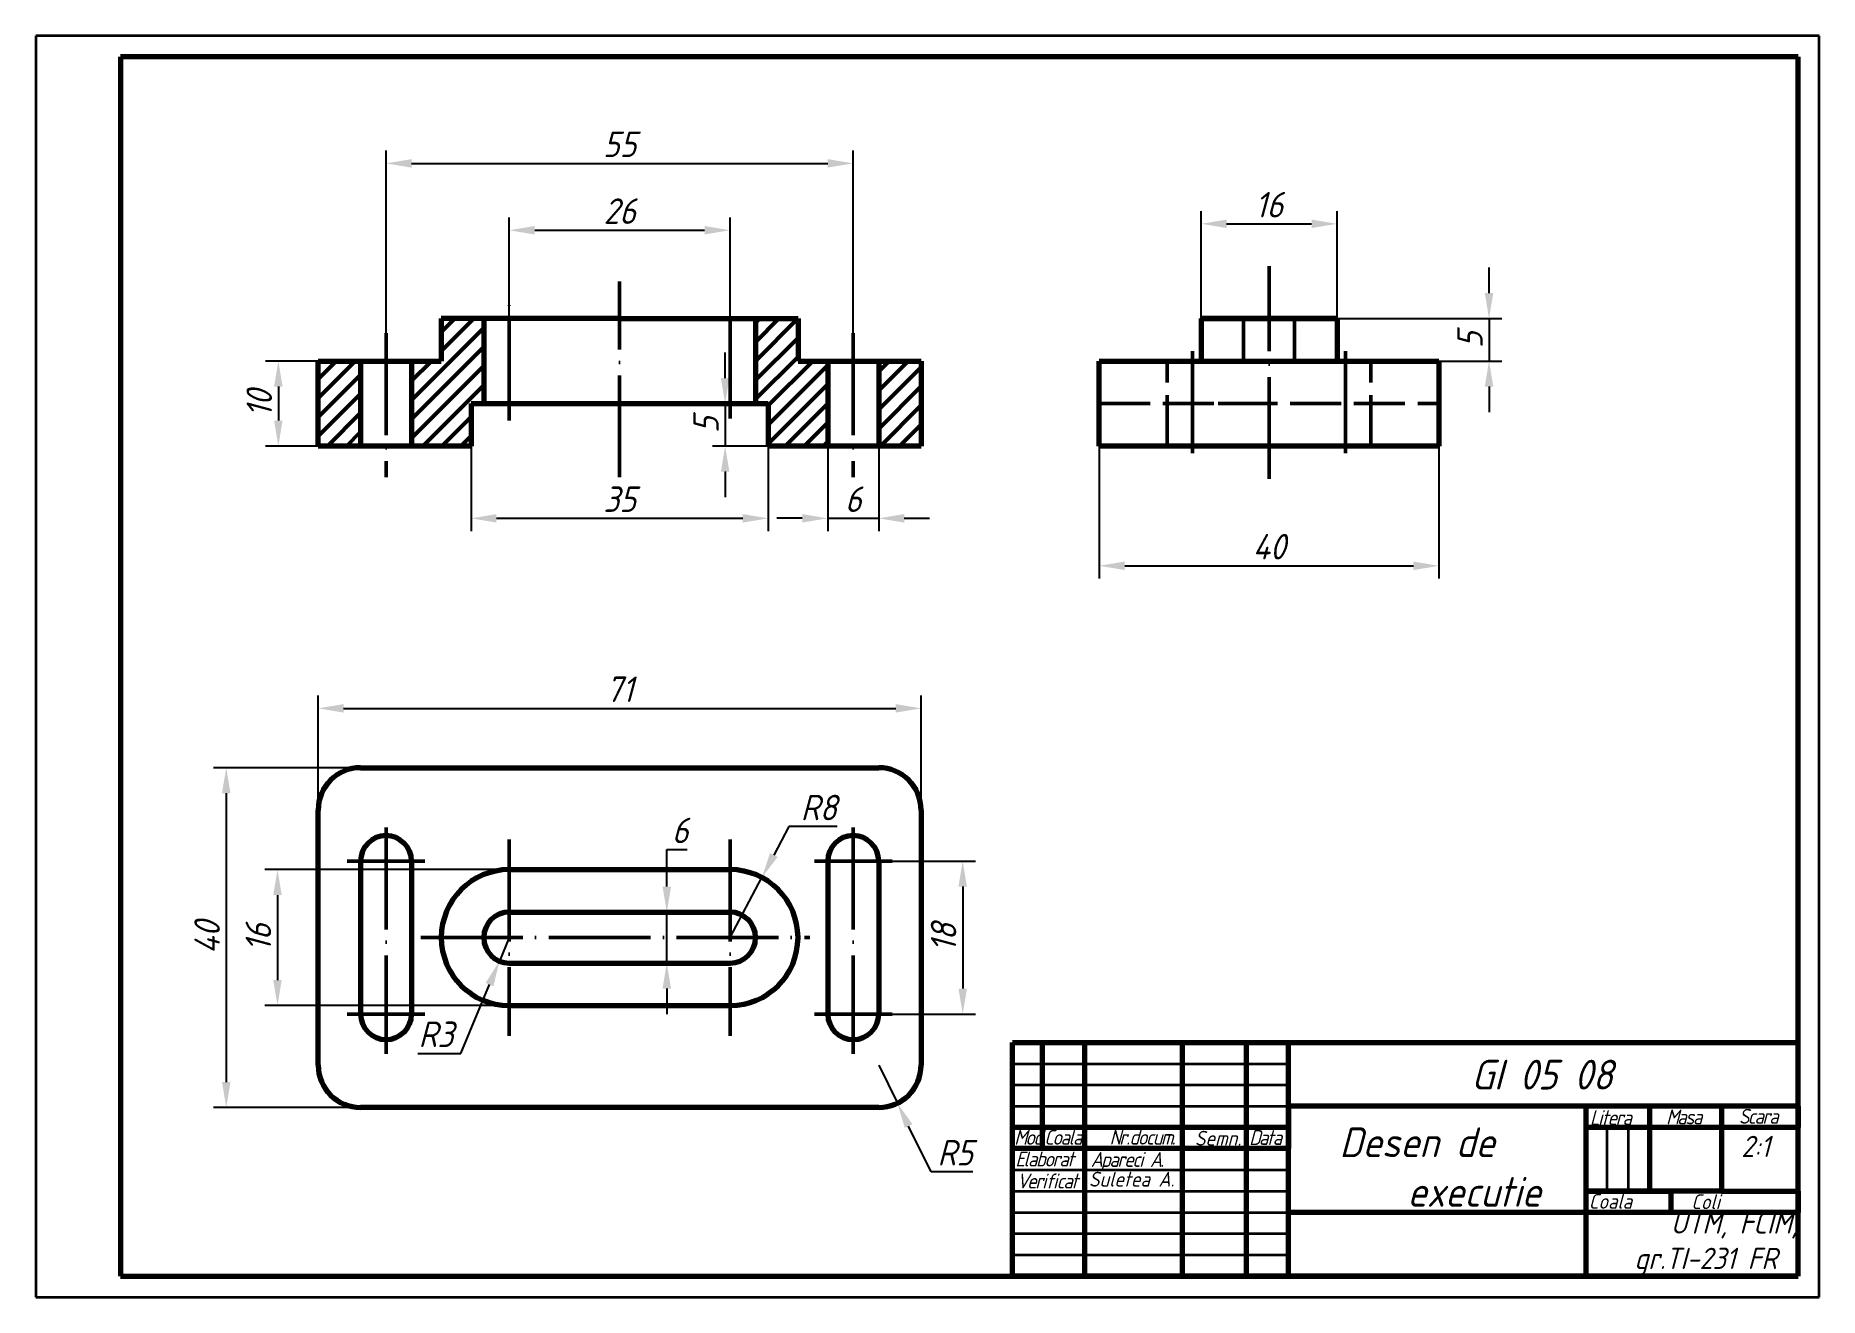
# Model space of a CAD drawing. Header units: millimetres. Extents: x 0 to 420, y 0 to 297.
import ezdxf

# ---------------------------------------------------------------- set-up
doc = ezdxf.new("R2010")
doc.units = ezdxf.units.MM
doc.linetypes.add('ACAD_ISO02W100', pattern=[15, 12, -3])
doc.linetypes.add('ACAD_ISO04W100', pattern=[30, 24, -3, 0, -3])
for name, color, linetype, lineweight in [('Axe', 51, 'ACAD_ISO04W100', 50), ('Contur', 143, 'Continuous', 70), ('Cote', 21, 'Continuous', 50), ('Hasura', 101, 'Continuous', 50), ('Invizibil', 7, 'ACAD_ISO02W100', 50), ('Subtire', 241, 'Continuous', 35), ('Text 3.5', 131, 'Continuous', 35), ('Text 5', 50, 'Continuous', 50), ('Text 7', 30, 'Continuous', 70)]:
    doc.layers.add(name, color=color, linetype=linetype, lineweight=lineweight)
doc.styles.get("Standard").update_dxf_attribs({"font": 'isocp.shx', "oblique": 15})
doc.dimstyles.new('ISO-25', dxfattribs={"dimscale": 1.5, "dimtxt": 4, "dimasz": 4, "dimexe": 2, "dimexo": 0, "dimgap": 1, "dimtad": 1, "dimtoh": 1, "dimlfac": 0.5, "dimtxsty": 'Standard', "dimcen": 0, "dimadec": 0, "dimazin": 0, "dimtfac": 1, "dimtmove": 0, "dimatfit": 3, "dimldrblk": 'DOT', "dimfxl": 1, "dimlwd": 25, "dimlwe": 25, "dimarcsym": 0})
pattern_1 = [(45, (-28.8447, -0.416), (-2.245064, 2.245064), [])]

# ---------------------------------------------------------------- blocks, each defined once
blk = doc.blocks.new('*D36')
at = {"layer": 'Cote', "color": 0, "lineweight": 25, "transparency": 16777216}
for p, q in [((66.51, 114.68), (66.51, 141.65)), ((72.51, 138.65), (202.51, 138.65)), ((208.51, 114.68), (208.51, 141.65))]:
    blk.add_line(p, q, dxfattribs=at)
at = {"layer": 'Cote', "color": 0, "transparency": 16777216}
for points in [[(72.51, 139.65), (72.51, 137.65), (66.51, 138.65)], [(202.51, 139.65), (202.51, 137.65), (208.51, 138.65)]]:
    blk.add_solid(points, dxfattribs=at)
at = {"layer": 'Defpoints', "color": 0, "transparency": 16777216}
for p in [(208.51, 138.65), (66.51, 114.68), (208.51, 114.68)]:
    blk.add_point(p, dxfattribs=at)
at = {"layer": 'Cote', "color": 0, "transparency": 16777216, "insert": (137.51, 143.15), "char_height": 6, "attachment_point": 5}
blk.add_mtext('71', dxfattribs=at)
blk = doc.blocks.new('_Dot')
at = {"color": 0, "linetype": 'ByBlock', "lineweight": -2}
blk.add_line((-0.5, 0), (-1, 0), dxfattribs=at)
at = {"color": 0, "linetype": 'ByBlock', "const_width": 0.5}
blk.add_lwpolyline([(-0.25, 0, 1), (0.25, 0, 1)], format="xyb", close=True, dxfattribs=at)
blk = doc.blocks.new('*D37')
at = {"layer": 'Cote', "color": 0, "lineweight": 25, "transparency": 16777216}
for p, q in [((274.43, 230.39), (274.43, 255.71)), ((280.43, 252.71), (300.43, 252.71)), ((306.43, 230.39), (306.43, 255.71))]:
    blk.add_line(p, q, dxfattribs=at)
at = {"layer": 'Cote', "color": 0, "transparency": 16777216}
for points in [[(280.43, 253.71), (280.43, 251.71), (274.43, 252.71)], [(300.43, 253.71), (300.43, 251.71), (306.43, 252.71)]]:
    blk.add_solid(points, dxfattribs=at)
at = {"layer": 'Defpoints', "color": 0, "transparency": 16777216}
for p in [(306.43, 252.71), (274.43, 230.39), (306.43, 230.39)]:
    blk.add_point(p, dxfattribs=at)
at = {"layer": 'Cote', "color": 0, "transparency": 16777216, "insert": (290.43, 257.21), "char_height": 6, "attachment_point": 5}
blk.add_mtext('16', dxfattribs=at)
blk = doc.blocks.new('*D38')
at = {"layer": 'Cote', "color": 0, "lineweight": 25, "transparency": 16777216}
for p, q in [((250.43, 200.39), (250.43, 169.2)), ((330.43, 200.39), (330.43, 169.2)), ((256.43, 172.2), (324.43, 172.2))]:
    blk.add_line(p, q, dxfattribs=at)
at = {"layer": 'Cote', "color": 0, "transparency": 16777216}
for points in [[(256.43, 173.2), (256.43, 171.2), (250.43, 172.2)], [(324.43, 173.2), (324.43, 171.2), (330.43, 172.2)]]:
    blk.add_solid(points, dxfattribs=at)
at = {"layer": 'Defpoints', "color": 0, "transparency": 16777216}
for p in [(250.43, 200.39), (330.43, 200.39), (330.43, 172.2)]:
    blk.add_point(p, dxfattribs=at)
at = {"layer": 'Cote', "color": 0, "transparency": 16777216, "insert": (290.43, 176.7), "char_height": 6, "attachment_point": 5}
blk.add_mtext('40', dxfattribs=at)
blk = doc.blocks.new('*D39')
at = {"layer": 'Cote', "color": 0, "lineweight": 25, "transparency": 16777216}
for p, q in [((198.51, 54.68), (202.91, 45.7)), ((210.84, 29.54), (205.55, 40.31)), ((220.69, 29.54), (210.84, 29.54))]:
    blk.add_line(p, q, dxfattribs=at)
at = {"layer": 'Cote', "color": 0, "transparency": 16777216}
blk.add_solid([(206.45, 40.75), (204.66, 39.87), (202.91, 45.7)], dxfattribs=at)
at = {"layer": 'Defpoints', "color": 0, "transparency": 16777216}
for p in [(198.51, 54.68), (202.91, 45.7)]:
    blk.add_point(p, dxfattribs=at)
at = {"layer": 'Cote', "color": 0, "transparency": 16777216, "insert": (216.51, 34.04), "char_height": 6, "attachment_point": 5}
blk.add_mtext('R5', dxfattribs=at)
blk = doc.blocks.new('*D40')
at = {"layer": 'Cote', "color": 0, "lineweight": 25, "transparency": 16777216}
for p, q in [((66.51, 220.39), (54.14, 220.39)), ((57.14, 214.39), (57.14, 206.39)), ((66.51, 200.39), (54.14, 200.39))]:
    blk.add_line(p, q, dxfattribs=at)
at = {"layer": 'Cote', "color": 0, "transparency": 16777216}
for points in [[(56.14, 214.39), (58.14, 214.39), (57.14, 220.39)], [(56.14, 206.39), (58.14, 206.39), (57.14, 200.39)]]:
    blk.add_solid(points, dxfattribs=at)
at = {"layer": 'Defpoints', "color": 0, "transparency": 16777216}
for p in [(66.51, 220.39), (57.14, 200.39), (66.51, 200.39)]:
    blk.add_point(p, dxfattribs=at)
at = {"layer": 'Cote', "color": 0, "transparency": 16777216, "insert": (52.64, 210.39), "char_height": 6, "attachment_point": 5, "rotation": 90}
blk.add_mtext('10', dxfattribs=at)
blk = doc.blocks.new('*D41')
at = {"layer": 'Cote', "color": 0, "lineweight": 25, "transparency": 16777216}
for p, q in [((102.51, 200.39), (102.51, 180.38)), ((172.51, 200.39), (172.51, 180.38)), ((108.51, 183.38), (166.51, 183.38))]:
    blk.add_line(p, q, dxfattribs=at)
at = {"layer": 'Cote', "color": 0, "transparency": 16777216}
for points in [[(108.51, 184.38), (108.51, 182.38), (102.51, 183.38)], [(166.51, 184.38), (166.51, 182.38), (172.51, 183.38)]]:
    blk.add_solid(points, dxfattribs=at)
at = {"layer": 'Defpoints', "color": 0, "transparency": 16777216}
for p in [(102.51, 200.39), (172.51, 200.39), (172.51, 183.38)]:
    blk.add_point(p, dxfattribs=at)
at = {"layer": 'Cote', "color": 0, "transparency": 16777216, "insert": (137.51, 187.88), "char_height": 6, "attachment_point": 5}
blk.add_mtext('35', dxfattribs=at)
blk = doc.blocks.new('*D42')
at = {"layer": 'Cote', "color": 0, "lineweight": 25, "transparency": 16777216}
for p, q in [((111.51, 230.39), (111.51, 254.2)), ((163.51, 230.39), (163.51, 254.2)), ((117.51, 251.2), (157.51, 251.2))]:
    blk.add_line(p, q, dxfattribs=at)
at = {"layer": 'Cote', "color": 0, "transparency": 16777216}
for points in [[(117.51, 252.2), (117.51, 250.2), (111.51, 251.2)], [(157.51, 252.2), (157.51, 250.2), (163.51, 251.2)]]:
    blk.add_solid(points, dxfattribs=at)
at = {"layer": 'Defpoints', "color": 0, "transparency": 16777216}
for p in [(163.51, 251.2), (111.51, 230.39), (163.51, 230.39)]:
    blk.add_point(p, dxfattribs=at)
at = {"layer": 'Cote', "color": 0, "transparency": 16777216, "insert": (137.51, 255.7), "char_height": 6, "attachment_point": 5}
blk.add_mtext('26', dxfattribs=at)
blk = doc.blocks.new('*D43')
at = {"layer": 'Cote', "color": 0, "lineweight": 25, "transparency": 16777216}
for p, q in [((111.51, 100.68), (53.94, 100.68)), ((56.94, 94.68), (56.94, 74.68)), ((111.51, 68.68), (53.94, 68.68))]:
    blk.add_line(p, q, dxfattribs=at)
at = {"layer": 'Cote', "color": 0, "transparency": 16777216}
for points in [[(55.94, 94.68), (57.94, 94.68), (56.94, 100.68)], [(55.94, 74.68), (57.94, 74.68), (56.94, 68.68)]]:
    blk.add_solid(points, dxfattribs=at)
at = {"layer": 'Defpoints', "color": 0, "transparency": 16777216}
for p in [(111.51, 100.68), (56.94, 68.68), (111.51, 68.68)]:
    blk.add_point(p, dxfattribs=at)
at = {"layer": 'Cote', "color": 0, "transparency": 16777216, "insert": (52.44, 84.68), "char_height": 6, "attachment_point": 5, "rotation": 90}
blk.add_mtext('16', dxfattribs=at)
blk = doc.blocks.new('*D44')
at = {"layer": 'Cote', "color": 0, "lineweight": 25, "transparency": 16777216}
for p, q in [((177.36, 110.8), (173.82, 104.11)), ((188.72, 110.8), (177.36, 110.8)), ((163.51, 84.68), (171.01, 98.81))]:
    blk.add_line(p, q, dxfattribs=at)
at = {"layer": 'Cote', "color": 0, "transparency": 16777216}
blk.add_solid([(172.93, 104.58), (174.7, 103.65), (171.01, 98.81)], dxfattribs=at)
at = {"layer": 'Defpoints', "color": 0, "transparency": 16777216}
for p in [(171.01, 98.81), (163.51, 84.68)]:
    blk.add_point(p, dxfattribs=at)
at = {"layer": 'Cote', "color": 0, "transparency": 16777216, "insert": (184.39, 115.3), "char_height": 6, "attachment_point": 5}
blk.add_mtext('R8', dxfattribs=at)
blk = doc.blocks.new('*D45')
at = {"layer": 'Cote', "color": 0, "lineweight": 25, "transparency": 16777216}
for p, q in [((148.61, 96.68), (148.61, 105.41)), ((148.61, 105.41), (153.37, 105.41)), ((163.51, 90.68), (145.61, 90.68)), ((148.61, 78.68), (148.61, 90.68)), ((163.51, 78.68), (145.61, 78.68)), ((148.61, 72.68), (148.61, 66.68))]:
    blk.add_line(p, q, dxfattribs=at)
at = {"layer": 'Cote', "color": 0, "transparency": 16777216}
for points in [[(147.61, 96.68), (149.61, 96.68), (148.61, 90.68)], [(147.61, 72.68), (149.61, 72.68), (148.61, 78.68)]]:
    blk.add_solid(points, dxfattribs=at)
at = {"layer": 'Defpoints', "color": 0, "transparency": 16777216}
for p in [(163.51, 90.68), (148.61, 78.68), (163.51, 78.68)]:
    blk.add_point(p, dxfattribs=at)
at = {"layer": 'Cote', "color": 0, "transparency": 16777216, "insert": (151.74, 109.91), "char_height": 6, "attachment_point": 5}
blk.add_mtext('6', dxfattribs=at)
blk = doc.blocks.new('*D46')
at = {"layer": 'Cote', "color": 0, "lineweight": 25, "transparency": 16777216}
for p, q in [((342.23, 236.39), (342.23, 242.39)), ((306.43, 230.39), (345.23, 230.39)), ((342.23, 230.39), (342.23, 220.39)), ((306.43, 220.39), (345.23, 220.39)), ((342.23, 214.39), (342.23, 208.39))]:
    blk.add_line(p, q, dxfattribs=at)
at = {"layer": 'Cote', "color": 0, "transparency": 16777216}
for points in [[(341.23, 236.39), (343.23, 236.39), (342.23, 230.39)], [(341.23, 214.39), (343.23, 214.39), (342.23, 220.39)]]:
    blk.add_solid(points, dxfattribs=at)
at = {"layer": 'Defpoints', "color": 0, "transparency": 16777216}
for p in [(306.43, 230.39), (306.43, 220.39), (342.23, 220.39)]:
    blk.add_point(p, dxfattribs=at)
at = {"layer": 'Cote', "color": 0, "transparency": 16777216, "insert": (337.73, 225.39), "char_height": 6, "attachment_point": 5, "rotation": 90}
blk.add_mtext('5', dxfattribs=at)
blk = doc.blocks.new('*D47')
at = {"layer": 'Cote', "color": 0, "lineweight": 25, "transparency": 16777216}
for p, q in [((111.51, 84.68), (109.19, 79.14)), ((100.09, 57.42), (106.87, 73.61)), ((89.95, 57.42), (100.09, 57.42))]:
    blk.add_line(p, q, dxfattribs=at)
at = {"layer": 'Cote', "color": 0, "transparency": 16777216}
blk.add_solid([(105.95, 74), (107.8, 73.22), (109.19, 79.14)], dxfattribs=at)
at = {"layer": 'Defpoints', "color": 0, "transparency": 16777216}
for p in [(111.51, 84.68), (109.19, 79.14)]:
    blk.add_point(p, dxfattribs=at)
at = {"layer": 'Cote', "color": 0, "transparency": 16777216, "insert": (94.27, 61.92), "char_height": 6, "attachment_point": 5}
blk.add_mtext('R3', dxfattribs=at)
blk = doc.blocks.new('*D48')
at = {"layer": 'Cote', "color": 0, "lineweight": 25, "transparency": 16777216}
for p, q in [((162.35, 216.39), (162.35, 222.39)), ((172.51, 210.39), (159.35, 210.39)), ((162.35, 210.39), (162.35, 200.39)), ((172.51, 200.39), (159.35, 200.39)), ((162.35, 194.39), (162.35, 188.39))]:
    blk.add_line(p, q, dxfattribs=at)
at = {"layer": 'Cote', "color": 0, "transparency": 16777216}
for points in [[(161.35, 216.39), (163.35, 216.39), (162.35, 210.39)], [(161.35, 194.39), (163.35, 194.39), (162.35, 200.39)]]:
    blk.add_solid(points, dxfattribs=at)
at = {"layer": 'Defpoints', "color": 0, "transparency": 16777216}
for p in [(172.51, 210.39), (162.35, 200.39), (172.51, 200.39)]:
    blk.add_point(p, dxfattribs=at)
at = {"layer": 'Cote', "color": 0, "transparency": 16777216, "insert": (157.85, 205.39), "char_height": 6, "attachment_point": 5, "rotation": 90}
blk.add_mtext('5', dxfattribs=at)
blk = doc.blocks.new('*D49')
at = {"layer": 'Cote', "color": 0, "lineweight": 25, "transparency": 16777216}
for p, q in [((82.51, 220.39), (82.51, 269.94)), ((192.51, 220.39), (192.51, 269.94)), ((88.51, 266.94), (186.51, 266.94))]:
    blk.add_line(p, q, dxfattribs=at)
at = {"layer": 'Cote', "color": 0, "transparency": 16777216}
for points in [[(88.51, 267.94), (88.51, 265.94), (82.51, 266.94)], [(186.51, 267.94), (186.51, 265.94), (192.51, 266.94)]]:
    blk.add_solid(points, dxfattribs=at)
at = {"layer": 'Defpoints', "color": 0, "transparency": 16777216}
for p in [(192.51, 266.94), (82.51, 220.39), (192.51, 220.39)]:
    blk.add_point(p, dxfattribs=at)
at = {"layer": 'Cote', "color": 0, "transparency": 16777216, "insert": (137.51, 271.44), "char_height": 6, "attachment_point": 5}
blk.add_mtext('55', dxfattribs=at)
blk = doc.blocks.new('*D50')
at = {"layer": 'Cote', "color": 0, "lineweight": 25, "transparency": 16777216}
for p, q in [((186.51, 200.39), (186.51, 180.38)), ((198.51, 200.39), (198.51, 180.38)), ((180.51, 183.38), (174.51, 183.38)), ((186.51, 183.38), (198.51, 183.38)), ((204.51, 183.38), (210.51, 183.38))]:
    blk.add_line(p, q, dxfattribs=at)
at = {"layer": 'Cote', "color": 0, "transparency": 16777216}
for points in [[(180.51, 184.38), (180.51, 182.38), (186.51, 183.38)], [(204.51, 184.38), (204.51, 182.38), (198.51, 183.38)]]:
    blk.add_solid(points, dxfattribs=at)
at = {"layer": 'Defpoints', "color": 0, "transparency": 16777216}
for p in [(186.51, 200.39), (198.51, 200.39), (198.51, 183.38)]:
    blk.add_point(p, dxfattribs=at)
at = {"layer": 'Cote', "color": 0, "transparency": 16777216, "insert": (192.51, 187.88), "char_height": 6, "attachment_point": 5}
blk.add_mtext('6', dxfattribs=at)
blk = doc.blocks.new('*D51')
at = {"layer": 'Cote', "color": 0, "lineweight": 25, "transparency": 16777216}
for p, q in [((192.51, 102.68), (221.29, 102.68)), ((218.29, 96.68), (218.29, 72.68)), ((192.51, 66.68), (221.29, 66.68))]:
    blk.add_line(p, q, dxfattribs=at)
at = {"layer": 'Cote', "color": 0, "transparency": 16777216}
for points in [[(217.29, 96.68), (219.29, 96.68), (218.29, 102.68)], [(217.29, 72.68), (219.29, 72.68), (218.29, 66.68)]]:
    blk.add_solid(points, dxfattribs=at)
at = {"layer": 'Defpoints', "color": 0, "transparency": 16777216}
for p in [(192.51, 102.68), (192.51, 66.68), (218.29, 66.68)]:
    blk.add_point(p, dxfattribs=at)
at = {"layer": 'Cote', "color": 0, "transparency": 16777216, "insert": (213.79, 84.68), "char_height": 6, "attachment_point": 5, "rotation": 90}
blk.add_mtext('18', dxfattribs=at)
blk = doc.blocks.new('*D52')
at = {"layer": 'Cote', "color": 0, "lineweight": 25, "transparency": 16777216}
for p, q in [((76.51, 124.68), (41.87, 124.68)), ((44.87, 118.68), (44.87, 50.68)), ((76.51, 44.68), (41.87, 44.68))]:
    blk.add_line(p, q, dxfattribs=at)
at = {"layer": 'Cote', "color": 0, "transparency": 16777216}
for points in [[(43.87, 118.68), (45.87, 118.68), (44.87, 124.68)], [(43.87, 50.68), (45.87, 50.68), (44.87, 44.68)]]:
    blk.add_solid(points, dxfattribs=at)
at = {"layer": 'Defpoints', "color": 0, "transparency": 16777216}
for p in [(76.51, 124.68), (44.87, 44.68), (76.51, 44.68)]:
    blk.add_point(p, dxfattribs=at)
at = {"layer": 'Cote', "color": 0, "transparency": 16777216, "insert": (40.37, 84.68), "char_height": 6, "attachment_point": 5, "rotation": 90}
blk.add_mtext('40', dxfattribs=at)

msp = doc.modelspace()

# ---------------------------------------------------------------- hatches: boundary and pattern name
at = {"layer": 'Hasura'}
h = msp.add_hatch(dxfattribs=at)
h.set_pattern_fill('ANSI31', color=256)
h.set_pattern_definition(pattern_1)
h.paths.add_polyline_path([(105.509, 230.385), (95.509, 230.385), (95.509, 220.385), (88.509, 220.385), (88.509, 200.385), (102.509, 200.385), (102.509, 210.385), (105.509, 210.385)])
h.paths.add_polyline_path([(186.509, 220.385), (179.509, 220.385), (179.509, 230.385), (169.509, 230.385), (169.509, 210.385), (172.509, 210.385), (172.509, 200.385), (186.509, 200.385)])
h = msp.add_hatch(dxfattribs=at)
h.set_pattern_fill('ANSI31', color=256)
h.set_pattern_definition(pattern_1)
h.paths.add_polyline_path([(76.509, 220.385), (66.509, 220.385), (66.509, 200.385), (76.509, 200.385)])
h.paths.add_polyline_path([(208.509, 220.385), (198.509, 220.385), (198.509, 200.385), (208.509, 200.385)])

# ---------------------------------------------------------------- linework, layer by layer
at = {"layer": 'Axe'}
for p, q in [((290.427, 192.65), (290.427, 242.776)), ((137.509, 193.037), (137.509, 239.133)), ((111.509, 206.374), (111.509, 233.902)), ((163.509, 206.863), (163.509, 233.902)), ((82.509, 226.975), (82.509, 193.037)), ((192.509, 226.975), (192.509, 193.037)), ((272.427, 222.711), (272.427, 198.059)), ((308.427, 222.711), (308.427, 198.059)), ((82.509, 110.594), (82.509, 57.328)), ((192.509, 110.594), (192.509, 57.328)), ((111.509, 107.794), (111.509, 61.563)), ((163.509, 107.794), (163.509, 61.563)), ((73.376, 102.679), (91.641, 102.679)), ((201.641, 102.679), (183.376, 102.679)), ((90.699, 84.679), (182.267, 84.679)), ((73.376, 66.679), (91.641, 66.679)), ((201.641, 66.679), (183.376, 66.679))]:
    msp.add_line(p, q, dxfattribs=at)
at = {"layer": 'Contur'}
for p, q in [((415, 292), (20, 292)), ((20, 292), (20, 5)), ((415, 5), (415, 292)), ((111.509, 230.385), (95.509, 230.385)), ((95.509, 230.385), (95.509, 220.385)), ((105.509, 230.385), (105.509, 210.385)), ((137.509, 230.385), (111.509, 230.385)), ((137.509, 230.385), (179.509, 230.385)), ((169.509, 230.385), (169.509, 210.385)), ((179.509, 230.385), (179.509, 220.385)), ((274.427, 230.385), (306.427, 230.385)), ((306.427, 230.385), (274.427, 230.385)), ((274.427, 230.385), (274.427, 220.385)), ((306.427, 230.385), (306.427, 220.385)), ((66.509, 220.385), (95.509, 220.385)), ((66.509, 200.385), (66.509, 220.385)), ((76.509, 220.385), (76.509, 200.385)), ((88.509, 220.385), (88.509, 200.385)), ((179.509, 220.385), (208.509, 220.385)), ((186.509, 220.385), (186.509, 200.385)), ((198.509, 220.385), (198.509, 200.385)), ((208.509, 220.385), (208.509, 200.385)), ((250.427, 200.385), (250.427, 220.385)), ((250.427, 220.385), (330.427, 220.385)), ((330.427, 220.385), (330.427, 200.385)), ((102.509, 210.385), (172.509, 210.385)), ((102.509, 210.385), (102.509, 200.385)), ((172.509, 210.385), (172.509, 200.385)), ((102.509, 200.385), (66.509, 200.385)), ((208.509, 200.385), (172.509, 200.385)), ((330.427, 200.385), (250.427, 200.385)), ((76.509, 124.679), (198.509, 124.679)), ((66.509, 54.679), (66.509, 114.679)), ((208.509, 114.679), (208.509, 54.679)), ((76.509, 102.679), (76.509, 66.679)), ((88.509, 102.679), (88.509, 66.679)), ((186.509, 102.679), (186.509, 66.679)), ((198.509, 102.679), (198.509, 66.679)), ((111.509, 100.679), (163.509, 100.679)), ((111.509, 90.679), (163.509, 90.679)), ((111.509, 78.679), (163.509, 78.679)), ((111.509, 68.679), (163.509, 68.679)), ((230, 5), (230, 60)), ((230, 60), (415, 60)), ((230, 60), (237, 60)), ((237, 60), (237, 35)), ((237, 60), (247, 60)), ((247, 60), (247, 5)), ((247, 60), (270, 60)), ((270, 60), (270, 5)), ((270, 60), (285, 60)), ((285, 60), (285, 5)), ((295, 5), (295, 60)), ((198.509, 44.679), (76.509, 44.679)), ((365, 45), (295, 45)), ((295, 45), (295, 40)), ((415, 45), (365, 45)), ((365, 45), (365, 5)), ((380, 45), (380, 25)), ((397, 45), (397, 25)), ((415, 45), (415, 40)), ((295, 40), (230, 40)), ((295, 40), (295, 35)), ((415, 40), (365, 40)), ((295, 35), (230, 35)), ((380, 25), (365, 25)), ((365, 25), (385, 25)), ((397, 25), (380, 25)), ((385, 25), (385, 20)), ((397, 25), (415, 25)), ((415, 25), (415, 20)), ((365, 20), (295, 20)), ((415, 20), (365, 20)), ((20, 5), (415, 5)), ((415, 5), (230, 5)), ((230, 5), (295, 5))]:
    msp.add_line(p, q, dxfattribs=at)
for centre, radius, start, end in [((76.509, 114.679), 10, 90, 180), ((198.509, 114.679), 10, 0, 90), ((82.509, 102.679), 6, 0, 180), ((192.509, 102.679), 6, 0, 180), ((111.509, 84.679), 16, 90, 270), ((163.509, 84.679), 16, 270, 90), ((111.509, 84.679), 6, 90, 270), ((163.509, 84.679), 6, 270, 90), ((82.509, 66.679), 6, 180, 0), ((192.509, 66.679), 6, 180, 0), ((76.509, 54.679), 10, 180, 270), ((198.509, 54.679), 10, 270, 0)]:
    msp.add_arc(centre, radius, start, end, dxfattribs=at)
at = {"layer": 'Invizibil'}
for p, q in [((284.427, 220.385), (284.427, 230.385)), ((296.427, 220.385), (296.427, 230.385)), ((266.427, 200.385), (266.427, 220.385)), ((314.427, 200.385), (314.427, 220.385)), ((250.427, 210.385), (330.427, 210.385)), ((290.427, 210.385), (272.427, 210.385))]:
    msp.add_line(p, q, dxfattribs=at)
at = {"layer": 'Subtire'}
for p, q in [((420, 297), (0, 297)), ((0, 297), (0, 0)), ((420, 0), (420, 297)), ((230, 55), (295, 55)), ((230, 50), (295, 50)), ((230, 45), (295, 45)), ((370, 40), (370, 25)), ((375, 40), (375, 25)), ((230, 30), (295, 30)), ((230, 25), (295, 25)), ((230, 20), (295, 20)), ((230, 15), (295, 15)), ((230, 10), (295, 10)), ((0, 0), (420, 0))]:
    msp.add_line(p, q, dxfattribs=at)

# ---------------------------------------------------------------- texts
at = {"layer": 'Text 3.5', "char_height": 3.5, "attachment_point": 1}
for s, width, insert in [('{\\T0.75;Litera}', 13.14843, (365.982, 44.06)), ('{\\T0.75;  Masa}', 15.85359, (380.52, 44.225)), ('{\\T0.75;  Scara}', 16.57648, (397.628, 44.371)), ('{\\T0.75;Mod.}', 7, (230.414, 39.402)), ('{\\T0.75;Coala}', 9.18365, (237.48, 39.424)), ('{\\T0.75;   Nr.docum.}', 47.23408, (247.766, 39.439)), (' Semn.', 13.12516, (270.952, 39.198)), ('{\\T0.75;Data}', 8.70085, (285.741, 39.369)), ('{\\T0.75;Elaborat}', 0.69166, (230.692, 34.304)), ('{\\T0.75;Apareci A.}', 46.40501, (248.438, 34.198)), ('Suletea A.', 23.35085, (248.004, 29.56)), ('{\\T0.75;Verificat}', 14.87337, (231.04, 29.135)), ('Coala', 18.54099, (365.709, 24.356)), ('  Coli', 20.84332, (385.842, 24.256))]:
    msp.add_mtext_dynamic_manual_height_columns(s, width=width, gutter_width=12.5, heights=[0], dxfattribs=dict(at, insert=insert))
at = {"layer": 'Text 5', "char_height": 5, "attachment_point": 1}
for s, width, insert in [(' 2:1', 14.74605, (398.75, 38.021)), ('       UTM, FCIM,\\P    gr.TI-231 FR', 54.84173, (365, 20))]:
    msp.add_mtext_dynamic_manual_height_columns(s, width=width, gutter_width=12.5, heights=[0], dxfattribs=dict(at, insert=insert))
at = {"layer": 'Text 7', "char_height": 7, "attachment_point": 1}
for s, width, heights, insert in [('         GI 05 08', 109.77894, [0], (302.024, 55.919)), ('   Desen de\\P^Iexecutie', 60.1535, [20.417], (295, 40))]:
    msp.add_mtext_dynamic_manual_height_columns(s, width=width, gutter_width=12.5, heights=heights, dxfattribs=dict(at, insert=insert))

# ---------------------------------------------------------------- dimensions: what is measured, and where the dimension line sits
at = {"layer": 'Cote'}
for base, p1, p2, picture, middle in [((192.509, 266.943), (82.509, 220.385), (192.509, 220.385), '*D49', (137.509, 271.443)), ((306.427, 252.712), (274.427, 230.385), (306.427, 230.385), '*D37', (290.427, 257.212)), ((163.509, 251.2), (111.509, 230.385), (163.509, 230.385), '*D42', (137.509, 255.7)), ((172.509, 183.376), (102.509, 200.385), (172.509, 200.385), '*D41', (137.509, 187.876)), ((198.509, 183.376), (186.509, 200.385), (198.509, 200.385), '*D50', (192.509, 187.876)), ((330.427, 172.199), (250.427, 200.385), (330.427, 200.385), '*D38', (290.427, 176.699)), ((208.509, 138.647), (66.509, 114.679), (208.509, 114.679), '*D36', (137.509, 143.147))]:
    dim = msp.add_linear_dim(base=base, p1=p1, p2=p2, dimstyle='ISO-25', dxfattribs=at)
    dim.commit()
    dim.dimension.update_dxf_attribs({"geometry": picture, "text_midpoint": middle})
for base, p1, p2, picture, middle in [((342.228, 220.385), (306.427, 230.385), (306.427, 220.385), '*D46', (337.728, 225.385)), ((57.145, 200.385), (66.509, 220.385), (66.509, 200.385), '*D40', (52.645, 210.385)), ((162.352, 200.385), (172.509, 210.385), (172.509, 200.385), '*D48', (157.852, 205.385))]:
    dim = msp.add_linear_dim(base=base, p1=p1, p2=p2, angle=90, dimstyle='ISO-25', dxfattribs=at)
    dim.commit()
    dim.dimension.update_dxf_attribs({"geometry": picture, "text_midpoint": middle})
for base, p1, p2, picture, middle in [((44.874, 44.679), (76.509, 124.679), (76.509, 44.679), '*D52', (44.874, 84.679)), ((148.613, 78.679), (163.509, 90.679), (163.509, 78.679), '*D45', (151.742, 105.411)), ((218.295, 66.679), (192.509, 102.679), (192.509, 66.679), '*D51', (218.295, 84.679)), ((56.937, 68.679), (111.509, 100.679), (111.509, 68.679), '*D43', (56.937, 84.679))]:
    dim = msp.add_linear_dim(base=base, p1=p1, p2=p2, angle=90, dimstyle='ISO-25', dxfattribs=at)
    dim.commit()
    dim.dimension.update_dxf_attribs({"geometry": picture, "text_midpoint": middle, "dimtype": 160})
for center, mpoint, picture, middle in [((163.509, 84.679), (171.006, 98.813), '*D44', (184.392, 110.797)), ((111.509, 84.679), (109.191, 79.144), '*D47', (94.27, 57.415))]:
    dim = msp.add_radius_dim(center=center, mpoint=mpoint, dimstyle='ISO-25', dxfattribs=at)
    dim.commit()
    dim.dimension.update_dxf_attribs({"geometry": picture, "text_midpoint": middle, "dimtype": 164})
dim = msp.add_radius_dim(center=(198.509, 54.679), mpoint=(202.912, 45.7), dimstyle='ISO-25', dxfattribs=at)
dim.commit()
dim.dimension.update_dxf_attribs({"geometry": '*D39', "text_midpoint": (216.512, 34.04)})

doc.saveas('drawing.dxf')
